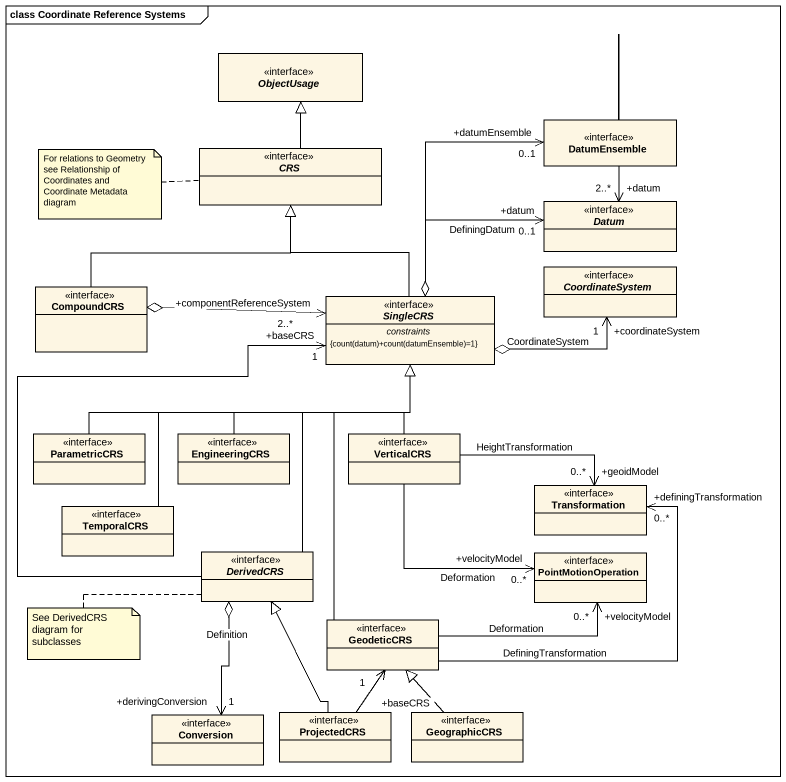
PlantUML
@startuml
mainframe class Coordinate Reference Systems
hide circle
hide empty members
abstract class ObjectUsage <<interface>>
abstract class CRS <<interface>>
class DatumEnsemble <<interface>>
abstract class Datum <<interface>>
abstract class CoordinateSystem <<interface>>
class CompoundCRS <<interface>>
abstract class SingleCRS <<interface>> {
  -- constraints --
  {field} {count(datum)+count(datumEnsemble)=1}
}
class ParametricCRS <<interface>>
class EngineeringCRS <<interface>>
class VerticalCRS <<interface>>
class Transformation <<interface>>
class TemporalCRS <<interface>>
abstract class DerivedCRS <<interface>>
class PointMotionOperation <<interface>>
class GeodeticCRS <<interface>>
class Conversion <<interface>>
class ProjectedCRS <<interface>>
class GeographicCRS <<interface>>
CRS -up-|> ObjectUsage
DatumEnsemble --> "+datum\n2..*" Datum
DatumEnsemble "+datumEnsemble\n0..1" <--o SingleCRS
Datum "+datum\n0..1" <-left-o SingleCRS : DefiningDatum
CoordinateSystem "+coordinateSystem\n1" <-left-o SingleCRS : CoordinateSystem
CompoundCRS -up-|> CRS
SingleCRS -up-|> CRS
SingleCRS "+componentReferenceSystem\n2..*" <-left-o CompoundCRS
SingleCRS "+baseCRS\n1" <-- DerivedCRS
ParametricCRS -right-|> SingleCRS
EngineeringCRS -up-|> SingleCRS
VerticalCRS -up-|> SingleCRS
VerticalCRS -right-> "+geoidModel\n0..*" Transformation : HeightTransformation
TemporalCRS -up-|> SingleCRS
DerivedCRS -up-|> SingleCRS
DerivedCRS o--> "+derivingConversion\n1" Conversion : Definition
PointMotionOperation "+velocityModel\n0..*" <-up- VerticalCRS : Deformation
PointMotionOperation "+velocityModel\n0..*" <-left- GeodeticCRS : Deformation
GeodeticCRS -up-|> SingleCRS
GeodeticCRS -up-> "+definingTransformation\n0..*" Transformation : DefiningTransformation
ProjectedCRS -up-|> DerivedCRS
ProjectedCRS -up-> "+baseCRS\n1" GeodeticCRS
GeographicCRS -up-|> GeodeticCRS
note left of CRS : For relations to Geometry see Relationship of Coordinates and Coordinate Metadata diagram
note left of DerivedCRS : See DerivedCRS diagram for subclasses
@enduml
